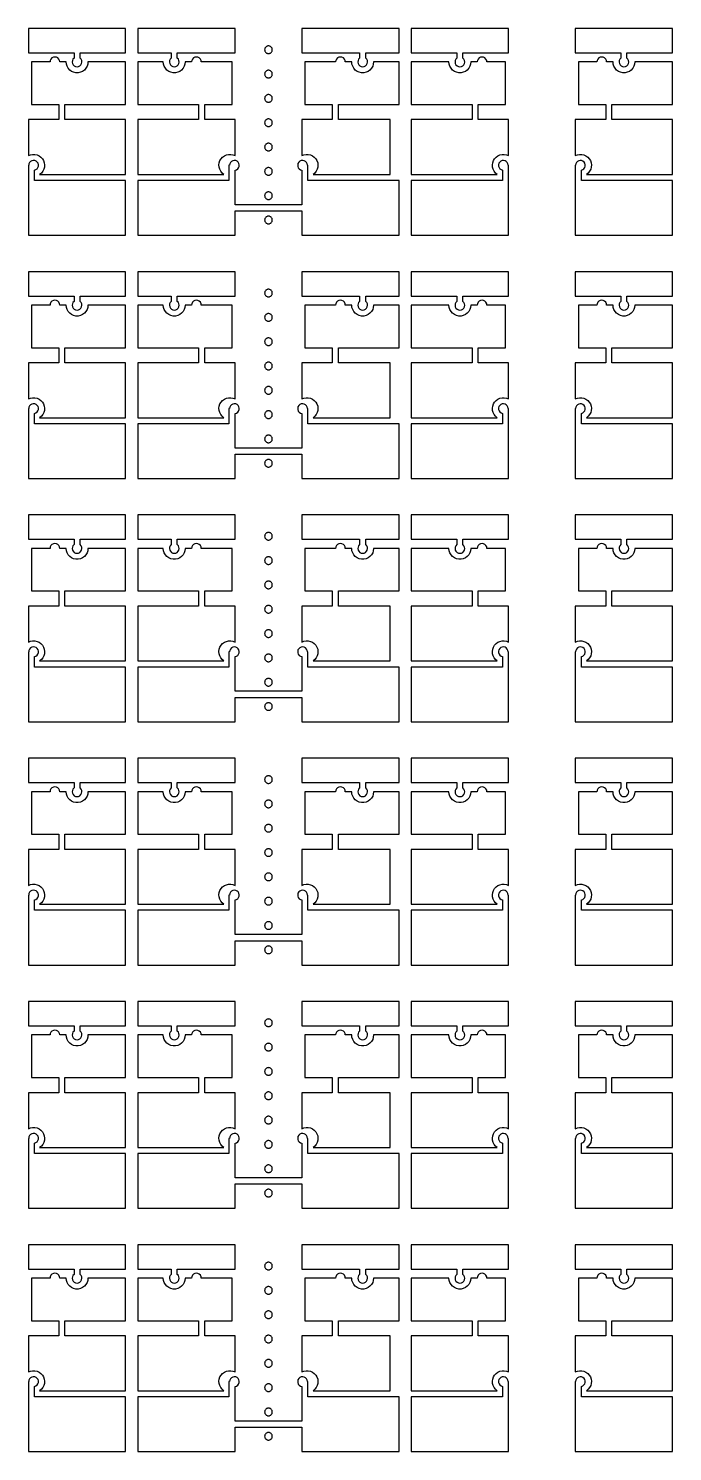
# Model space of a CAD drawing. Extents: x -100 to 100, y -100 to 100.
# Drawn here: x -20.9 to -8.2, y -28.32 to -0.3 of the extents above; entities that cross this region are included whole.
import ezdxf

# ---------------------------------------------------------------- set-up
doc = ezdxf.new("R2010")
doc.units = 0
doc.layers.add('C1', color=7, linetype='continuous')

# ---------------------------------------------------------------- blocks, each defined once
blk = doc.blocks.new('LDI_XFL94-0512-011_C1_B1')
at = {"layer": 'C1'}
for points in [[(-20, -53.578), (-20.02, -53.6), (-20.032, -53.626), (-20.036, -53.655), (-20.031, -53.684), (-20.017, -53.71), (-19.996, -53.731), (-19.969, -53.744), (-19.94, -53.749), (-19.911, -53.744), (-19.885, -53.731), (-19.864, -53.71), (-19.85, -53.684), (-19.844, -53.655), (-19.848, -53.626), (-19.86, -53.6), (-19.88, -53.578), (-19.88, -53.473), (-18.982, -53.473), (-18.982, -52.994), (-20.898, -52.994), (-20.898, -53.473), (-20, -53.473), (-20, -53.578)], [(-18.084, -53.578), (-18.104, -53.6), (-18.116, -53.626), (-18.12, -53.655), (-18.114, -53.684), (-18.1, -53.71), (-18.079, -53.731), (-18.053, -53.744), (-18.024, -53.749), (-17.995, -53.744), (-17.969, -53.731), (-17.947, -53.71), (-17.934, -53.684), (-17.928, -53.655), (-17.932, -53.626), (-17.944, -53.6), (-17.964, -53.578), (-17.964, -53.473), (-16.826, -53.473), (-16.826, -52.994), (-18.743, -52.994), (-18.743, -53.473), (-18.084, -53.473), (-18.084, -53.578)], [(-14.251, -53.473), (-13.593, -53.473), (-13.593, -52.994), (-15.509, -52.994), (-15.509, -53.473), (-14.371, -53.473), (-14.371, -53.578), (-14.391, -53.6), (-14.403, -53.626), (-14.407, -53.655), (-14.402, -53.684), (-14.388, -53.71), (-14.367, -53.731), (-14.34, -53.744), (-14.311, -53.749), (-14.282, -53.744), (-14.256, -53.731), (-14.235, -53.71), (-14.221, -53.684), (-14.216, -53.655), (-14.219, -53.626), (-14.232, -53.6), (-14.251, -53.578), (-14.251, -53.473)], [(-12.335, -53.473), (-11.437, -53.473), (-11.437, -52.994), (-13.353, -52.994), (-13.353, -53.473), (-12.455, -53.473), (-12.455, -53.578), (-12.475, -53.6), (-12.487, -53.626), (-12.491, -53.655), (-12.486, -53.684), (-12.472, -53.71), (-12.451, -53.731), (-12.424, -53.744), (-12.395, -53.749), (-12.366, -53.744), (-12.34, -53.731), (-12.319, -53.71), (-12.305, -53.684), (-12.299, -53.655), (-12.303, -53.626), (-12.315, -53.6), (-12.335, -53.578), (-12.335, -53.473)], [(-9.222, -53.578), (-9.241, -53.6), (-9.254, -53.626), (-9.257, -53.655), (-9.252, -53.684), (-9.238, -53.71), (-9.217, -53.731), (-9.191, -53.744), (-9.162, -53.749), (-9.133, -53.744), (-9.106, -53.731), (-9.085, -53.71), (-9.071, -53.684), (-9.066, -53.655), (-9.07, -53.626), (-9.082, -53.6), (-9.102, -53.578), (-9.102, -53.473), (-8.204, -53.473), (-8.204, -52.994), (-10.12, -52.994), (-10.12, -53.473), (-9.222, -53.473), (-9.222, -53.578)], [(-16.168, -53.338), (-16.177, -53.339), (-16.187, -53.341), (-16.196, -53.344), (-16.205, -53.348), (-16.213, -53.354), (-16.221, -53.36), (-16.227, -53.368), (-16.233, -53.376), (-16.237, -53.384), (-16.24, -53.394), (-16.242, -53.403), (-16.243, -53.413), (-16.242, -53.423), (-16.24, -53.433), (-16.237, -53.442), (-16.233, -53.451), (-16.227, -53.459), (-16.221, -53.466), (-16.213, -53.473), (-16.205, -53.478), (-16.196, -53.482), (-16.187, -53.486), (-16.177, -53.488), (-16.168, -53.488), (-16.158, -53.488), (-16.148, -53.486), (-16.139, -53.482), (-16.13, -53.478), (-16.122, -53.473), (-16.115, -53.466), (-16.108, -53.459), (-16.103, -53.451), (-16.098, -53.442), (-16.095, -53.433), (-16.093, -53.423), (-16.093, -53.413), (-16.093, -53.403), (-16.095, -53.394), (-16.098, -53.384), (-16.103, -53.376), (-16.108, -53.368), (-16.115, -53.36), (-16.122, -53.354), (-16.13, -53.348), (-16.139, -53.344), (-16.148, -53.341), (-16.158, -53.339), (-16.168, -53.338)], [(-20.281, -53.653), (-20.286, -53.623), (-20.3, -53.596), (-20.321, -53.575), (-20.348, -53.562), (-20.377, -53.557), (-20.407, -53.562), (-20.434, -53.575), (-20.455, -53.596), (-20.468, -53.623), (-20.473, -53.653), (-20.838, -53.653), (-20.838, -54.491), (-20.299, -54.491), (-20.299, -54.79), (-20.898, -54.79), (-20.898, -55.499), (-20.858, -55.482), (-20.815, -55.474), (-20.771, -55.475), (-20.728, -55.484), (-20.689, -55.502), (-20.653, -55.528), (-20.624, -55.56), (-20.601, -55.597), (-20.587, -55.639), (-20.581, -55.682), (-20.584, -55.726), (-20.596, -55.768), (-20.616, -55.807), (-20.643, -55.841), (-20.677, -55.868), (-18.982, -55.868), (-18.982, -54.79), (-20.18, -54.79), (-20.18, -54.491), (-18.982, -54.491), (-18.982, -53.653), (-19.725, -53.653), (-19.729, -53.698), (-19.743, -53.74), (-19.766, -53.779), (-19.796, -53.813), (-19.832, -53.839), (-19.874, -53.858), (-19.918, -53.867), (-19.963, -53.867), (-20.007, -53.858), (-20.048, -53.839), (-20.084, -53.813), (-20.115, -53.779), (-20.137, -53.74), (-20.151, -53.698), (-20.156, -53.653), (-20.281, -53.653)], [(-17.683, -53.653), (-17.808, -53.653), (-17.813, -53.698), (-17.827, -53.74), (-17.85, -53.779), (-17.88, -53.813), (-17.916, -53.839), (-17.957, -53.858), (-18.001, -53.867), (-18.046, -53.867), (-18.091, -53.858), (-18.132, -53.839), (-18.168, -53.813), (-18.198, -53.779), (-18.221, -53.74), (-18.235, -53.698), (-18.24, -53.653), (-18.743, -53.653), (-18.743, -54.491), (-17.545, -54.491), (-17.545, -54.79), (-18.743, -54.79), (-18.743, -55.868), (-17.047, -55.868), (-17.081, -55.841), (-17.109, -55.807), (-17.129, -55.768), (-17.141, -55.726), (-17.144, -55.682), (-17.138, -55.639), (-17.123, -55.597), (-17.101, -55.56), (-17.071, -55.528), (-17.036, -55.502), (-16.996, -55.484), (-16.953, -55.475), (-16.91, -55.474), (-16.867, -55.482), (-16.826, -55.499), (-16.826, -54.79), (-17.425, -54.79), (-17.425, -54.491), (-16.886, -54.491), (-16.886, -53.653), (-17.491, -53.653), (-17.496, -53.623), (-17.509, -53.596), (-17.531, -53.575), (-17.557, -53.562), (-17.587, -53.557), (-17.616, -53.562), (-17.643, -53.575), (-17.664, -53.596), (-17.678, -53.623), (-17.683, -53.653)], [(-14.844, -53.653), (-15.449, -53.653), (-15.449, -54.491), (-14.91, -54.491), (-14.91, -54.79), (-15.509, -54.79), (-15.509, -55.499), (-15.469, -55.482), (-15.426, -55.474), (-15.382, -55.475), (-15.339, -55.484), (-15.299, -55.502), (-15.264, -55.528), (-15.234, -55.56), (-15.212, -55.597), (-15.197, -55.639), (-15.192, -55.682), (-15.195, -55.726), (-15.207, -55.768), (-15.227, -55.807), (-15.254, -55.841), (-15.288, -55.868), (-13.772, -55.868), (-13.772, -54.79), (-14.79, -54.79), (-14.79, -54.491), (-13.593, -54.491), (-13.593, -53.653), (-14.096, -53.653), (-14.101, -53.698), (-14.114, -53.74), (-14.137, -53.779), (-14.167, -53.813), (-14.204, -53.839), (-14.245, -53.858), (-14.289, -53.867), (-14.334, -53.867), (-14.378, -53.858), (-14.419, -53.839), (-14.456, -53.813), (-14.486, -53.779), (-14.508, -53.74), (-14.522, -53.698), (-14.527, -53.653), (-14.653, -53.653), (-14.657, -53.623), (-14.671, -53.596), (-14.692, -53.575), (-14.719, -53.562), (-14.749, -53.557), (-14.778, -53.562), (-14.805, -53.575), (-14.826, -53.596), (-14.84, -53.623), (-14.844, -53.653)], [(-12.18, -53.653), (-12.184, -53.698), (-12.198, -53.74), (-12.221, -53.779), (-12.251, -53.813), (-12.287, -53.839), (-12.329, -53.858), (-12.373, -53.867), (-12.418, -53.867), (-12.462, -53.858), (-12.503, -53.839), (-12.539, -53.813), (-12.57, -53.779), (-12.592, -53.74), (-12.606, -53.698), (-12.611, -53.653), (-13.353, -53.653), (-13.353, -54.491), (-12.156, -54.491), (-12.156, -54.79), (-13.353, -54.79), (-13.353, -55.868), (-11.658, -55.868), (-11.692, -55.841), (-11.719, -55.807), (-11.739, -55.768), (-11.751, -55.726), (-11.754, -55.682), (-11.749, -55.639), (-11.734, -55.597), (-11.712, -55.56), (-11.682, -55.528), (-11.647, -55.502), (-11.607, -55.484), (-11.564, -55.475), (-11.521, -55.474), (-11.478, -55.482), (-11.437, -55.499), (-11.437, -54.79), (-12.036, -54.79), (-12.036, -54.491), (-11.497, -54.491), (-11.497, -53.653), (-11.862, -53.653), (-11.867, -53.623), (-11.881, -53.596), (-11.902, -53.575), (-11.928, -53.562), (-11.958, -53.557), (-11.988, -53.562), (-12.014, -53.575), (-12.036, -53.596), (-12.049, -53.623), (-12.054, -53.653), (-12.18, -53.653)], [(-9.503, -53.653), (-9.508, -53.623), (-9.521, -53.596), (-9.542, -53.575), (-9.569, -53.562), (-9.599, -53.557), (-9.628, -53.562), (-9.655, -53.575), (-9.676, -53.596), (-9.69, -53.623), (-9.695, -53.653), (-10.06, -53.653), (-10.06, -54.491), (-9.521, -54.491), (-9.521, -54.79), (-10.12, -54.79), (-10.12, -55.499), (-10.079, -55.482), (-10.036, -55.474), (-9.993, -55.475), (-9.95, -55.484), (-9.91, -55.502), (-9.875, -55.528), (-9.845, -55.56), (-9.823, -55.597), (-9.808, -55.639), (-9.802, -55.682), (-9.806, -55.726), (-9.817, -55.768), (-9.838, -55.807), (-9.865, -55.841), (-9.899, -55.868), (-8.204, -55.868), (-8.204, -54.79), (-9.401, -54.79), (-9.401, -54.491), (-8.204, -54.491), (-8.204, -53.653), (-8.946, -53.653), (-8.951, -53.698), (-8.965, -53.74), (-8.987, -53.779), (-9.017, -53.813), (-9.054, -53.839), (-9.095, -53.858), (-9.139, -53.867), (-9.184, -53.867), (-9.228, -53.858), (-9.269, -53.839), (-9.306, -53.813), (-9.336, -53.779), (-9.359, -53.74), (-9.373, -53.698), (-9.377, -53.653), (-9.503, -53.653)], [(-16.168, -53.817), (-16.177, -53.818), (-16.187, -53.82), (-16.196, -53.823), (-16.205, -53.827), (-16.213, -53.833), (-16.221, -53.839), (-16.227, -53.847), (-16.233, -53.855), (-16.237, -53.864), (-16.24, -53.873), (-16.242, -53.882), (-16.243, -53.892), (-16.242, -53.902), (-16.24, -53.912), (-16.237, -53.921), (-16.233, -53.93), (-16.227, -53.938), (-16.221, -53.945), (-16.213, -53.952), (-16.205, -53.957), (-16.196, -53.962), (-16.187, -53.965), (-16.177, -53.967), (-16.168, -53.967), (-16.158, -53.967), (-16.148, -53.965), (-16.139, -53.962), (-16.13, -53.957), (-16.122, -53.952), (-16.115, -53.945), (-16.108, -53.938), (-16.103, -53.93), (-16.098, -53.921), (-16.095, -53.912), (-16.093, -53.902), (-16.093, -53.892), (-16.093, -53.882), (-16.095, -53.873), (-16.098, -53.864), (-16.103, -53.855), (-16.108, -53.847), (-16.115, -53.839), (-16.122, -53.833), (-16.13, -53.827), (-16.139, -53.823), (-16.148, -53.82), (-16.158, -53.818), (-16.168, -53.817)], [(-16.168, -54.296), (-16.177, -54.297), (-16.187, -54.299), (-16.196, -54.302), (-16.205, -54.306), (-16.213, -54.312), (-16.221, -54.318), (-16.227, -54.326), (-16.233, -54.334), (-16.237, -54.343), (-16.24, -54.352), (-16.242, -54.361), (-16.243, -54.371), (-16.242, -54.381), (-16.24, -54.391), (-16.237, -54.4), (-16.233, -54.409), (-16.227, -54.417), (-16.221, -54.424), (-16.213, -54.431), (-16.205, -54.436), (-16.196, -54.441), (-16.187, -54.444), (-16.177, -54.446), (-16.168, -54.446), (-16.158, -54.446), (-16.148, -54.444), (-16.139, -54.441), (-16.13, -54.436), (-16.122, -54.431), (-16.115, -54.424), (-16.108, -54.417), (-16.103, -54.409), (-16.098, -54.4), (-16.095, -54.391), (-16.093, -54.381), (-16.093, -54.371), (-16.093, -54.361), (-16.095, -54.352), (-16.098, -54.343), (-16.103, -54.334), (-16.108, -54.326), (-16.115, -54.318), (-16.122, -54.312), (-16.13, -54.306), (-16.139, -54.302), (-16.148, -54.299), (-16.158, -54.297), (-16.168, -54.296)], [(-16.168, -54.775), (-16.177, -54.776), (-16.187, -54.778), (-16.196, -54.781), (-16.205, -54.785), (-16.213, -54.791), (-16.221, -54.797), (-16.227, -54.805), (-16.233, -54.813), (-16.237, -54.822), (-16.24, -54.831), (-16.242, -54.841), (-16.243, -54.85), (-16.242, -54.86), (-16.24, -54.87), (-16.237, -54.879), (-16.233, -54.888), (-16.227, -54.896), (-16.221, -54.903), (-16.213, -54.91), (-16.205, -54.915), (-16.196, -54.92), (-16.187, -54.923), (-16.177, -54.925), (-16.168, -54.925), (-16.158, -54.925), (-16.148, -54.923), (-16.139, -54.92), (-16.13, -54.915), (-16.122, -54.91), (-16.115, -54.903), (-16.108, -54.896), (-16.103, -54.888), (-16.098, -54.879), (-16.095, -54.87), (-16.093, -54.86), (-16.093, -54.85), (-16.093, -54.841), (-16.095, -54.831), (-16.098, -54.822), (-16.103, -54.813), (-16.108, -54.805), (-16.115, -54.797), (-16.122, -54.791), (-16.13, -54.785), (-16.139, -54.781), (-16.148, -54.778), (-16.158, -54.776), (-16.168, -54.775)], [(-16.168, -55.254), (-16.177, -55.255), (-16.187, -55.257), (-16.196, -55.26), (-16.205, -55.264), (-16.213, -55.27), (-16.221, -55.276), (-16.227, -55.284), (-16.233, -55.292), (-16.237, -55.301), (-16.24, -55.31), (-16.242, -55.32), (-16.243, -55.329), (-16.242, -55.339), (-16.24, -55.349), (-16.237, -55.358), (-16.233, -55.367), (-16.227, -55.375), (-16.221, -55.382), (-16.213, -55.389), (-16.205, -55.394), (-16.196, -55.399), (-16.187, -55.402), (-16.177, -55.404), (-16.168, -55.404), (-16.158, -55.404), (-16.148, -55.402), (-16.139, -55.399), (-16.13, -55.394), (-16.122, -55.389), (-16.115, -55.382), (-16.108, -55.375), (-16.103, -55.367), (-16.098, -55.358), (-16.095, -55.349), (-16.093, -55.339), (-16.093, -55.329), (-16.093, -55.32), (-16.095, -55.31), (-16.098, -55.301), (-16.103, -55.292), (-16.108, -55.284), (-16.115, -55.276), (-16.122, -55.27), (-16.13, -55.264), (-16.139, -55.26), (-16.148, -55.257), (-16.158, -55.255), (-16.168, -55.254)], [(-20.778, -55.783), (-20.751, -55.773), (-20.728, -55.756), (-20.711, -55.733), (-20.702, -55.705), (-20.701, -55.677), (-20.709, -55.649), (-20.725, -55.625), (-20.747, -55.606), (-20.774, -55.596), (-20.802, -55.593), (-20.831, -55.599), (-20.856, -55.613), (-20.875, -55.634), (-20.888, -55.66), (-20.892, -55.689), (-20.898, -55.689), (-20.898, -57.066), (-18.982, -57.066), (-18.982, -55.988), (-20.778, -55.988), (-20.778, -55.783)], [(-15.401, -55.689), (-15.406, -55.66), (-15.419, -55.634), (-15.439, -55.613), (-15.464, -55.599), (-15.493, -55.593), (-15.522, -55.596), (-15.549, -55.608), (-15.571, -55.627), (-15.586, -55.652), (-15.592, -55.681), (-15.59, -55.71), (-15.58, -55.737), (-15.561, -55.76), (-15.537, -55.776), (-15.509, -55.784), (-15.509, -56.467), (-16.826, -56.467), (-16.826, -55.784), (-16.798, -55.776), (-16.774, -55.76), (-16.756, -55.737), (-16.745, -55.71), (-16.743, -55.681), (-16.75, -55.652), (-16.765, -55.627), (-16.787, -55.608), (-16.813, -55.596), (-16.842, -55.593), (-16.871, -55.599), (-16.897, -55.613), (-16.917, -55.634), (-16.93, -55.66), (-16.934, -55.689), (-16.946, -55.689), (-16.946, -55.988), (-18.743, -55.988), (-18.743, -57.066), (-16.826, -57.066), (-16.826, -56.587), (-15.509, -56.587), (-15.509, -57.066), (-13.593, -57.066), (-13.593, -55.988), (-15.389, -55.988), (-15.389, -55.689), (-15.401, -55.689)], [(-16.168, -55.733), (-16.177, -55.734), (-16.187, -55.736), (-16.196, -55.739), (-16.205, -55.743), (-16.213, -55.749), (-16.221, -55.755), (-16.227, -55.763), (-16.233, -55.771), (-16.237, -55.78), (-16.24, -55.789), (-16.242, -55.799), (-16.243, -55.808), (-16.242, -55.818), (-16.24, -55.828), (-16.237, -55.837), (-16.233, -55.846), (-16.227, -55.854), (-16.221, -55.861), (-16.213, -55.868), (-16.205, -55.873), (-16.196, -55.878), (-16.187, -55.881), (-16.177, -55.883), (-16.168, -55.883), (-16.158, -55.883), (-16.148, -55.881), (-16.139, -55.878), (-16.13, -55.873), (-16.122, -55.868), (-16.115, -55.861), (-16.108, -55.854), (-16.103, -55.846), (-16.098, -55.837), (-16.095, -55.828), (-16.093, -55.818), (-16.093, -55.808), (-16.093, -55.799), (-16.095, -55.789), (-16.098, -55.78), (-16.103, -55.771), (-16.108, -55.763), (-16.115, -55.755), (-16.122, -55.749), (-16.13, -55.743), (-16.139, -55.739), (-16.148, -55.736), (-16.158, -55.734), (-16.168, -55.733)], [(-11.557, -55.988), (-13.353, -55.988), (-13.353, -57.066), (-11.437, -57.066), (-11.437, -55.689), (-11.443, -55.689), (-11.447, -55.66), (-11.46, -55.634), (-11.48, -55.613), (-11.505, -55.599), (-11.533, -55.593), (-11.562, -55.596), (-11.588, -55.606), (-11.61, -55.625), (-11.626, -55.649), (-11.634, -55.677), (-11.633, -55.705), (-11.624, -55.733), (-11.607, -55.756), (-11.584, -55.773), (-11.557, -55.783), (-11.557, -55.988)], [(-10, -55.783), (-9.973, -55.773), (-9.95, -55.756), (-9.933, -55.733), (-9.924, -55.705), (-9.923, -55.677), (-9.931, -55.649), (-9.947, -55.625), (-9.969, -55.606), (-9.995, -55.596), (-10.024, -55.593), (-10.052, -55.599), (-10.077, -55.613), (-10.097, -55.634), (-10.109, -55.66), (-10.114, -55.689), (-10.12, -55.689), (-10.12, -57.066), (-8.204, -57.066), (-8.204, -55.988), (-10, -55.988), (-10, -55.783)], [(-16.168, -56.212), (-16.177, -56.213), (-16.187, -56.215), (-16.196, -56.218), (-16.205, -56.222), (-16.213, -56.228), (-16.221, -56.234), (-16.227, -56.242), (-16.233, -56.25), (-16.237, -56.259), (-16.24, -56.268), (-16.242, -56.278), (-16.243, -56.287), (-16.242, -56.297), (-16.24, -56.307), (-16.237, -56.316), (-16.233, -56.325), (-16.227, -56.333), (-16.221, -56.34), (-16.213, -56.347), (-16.205, -56.352), (-16.196, -56.357), (-16.187, -56.36), (-16.177, -56.362), (-16.168, -56.362), (-16.158, -56.362), (-16.148, -56.36), (-16.139, -56.357), (-16.13, -56.352), (-16.122, -56.347), (-16.115, -56.34), (-16.108, -56.333), (-16.103, -56.325), (-16.098, -56.316), (-16.095, -56.307), (-16.093, -56.297), (-16.093, -56.287), (-16.093, -56.278), (-16.095, -56.268), (-16.098, -56.259), (-16.103, -56.25), (-16.108, -56.242), (-16.115, -56.234), (-16.122, -56.228), (-16.13, -56.222), (-16.139, -56.218), (-16.148, -56.215), (-16.158, -56.213), (-16.168, -56.212)], [(-16.168, -56.691), (-16.177, -56.692), (-16.187, -56.694), (-16.196, -56.697), (-16.205, -56.702), (-16.213, -56.707), (-16.221, -56.713), (-16.227, -56.721), (-16.233, -56.729), (-16.237, -56.738), (-16.24, -56.747), (-16.242, -56.757), (-16.243, -56.766), (-16.242, -56.776), (-16.24, -56.786), (-16.237, -56.795), (-16.233, -56.804), (-16.227, -56.812), (-16.221, -56.82), (-16.213, -56.826), (-16.205, -56.831), (-16.196, -56.836), (-16.187, -56.839), (-16.177, -56.841), (-16.168, -56.841), (-16.158, -56.841), (-16.148, -56.839), (-16.139, -56.836), (-16.13, -56.831), (-16.122, -56.826), (-16.115, -56.82), (-16.108, -56.812), (-16.103, -56.804), (-16.098, -56.795), (-16.095, -56.786), (-16.093, -56.776), (-16.093, -56.766), (-16.093, -56.757), (-16.095, -56.747), (-16.098, -56.738), (-16.103, -56.729), (-16.108, -56.721), (-16.115, -56.713), (-16.122, -56.707), (-16.13, -56.702), (-16.139, -56.697), (-16.148, -56.694), (-16.158, -56.692), (-16.168, -56.691)]]:
    blk.add_lwpolyline(points, close=True, dxfattribs=at)

msp = doc.modelspace()

# ---------------------------------------------------------------- block references
at = {"layer": 'C1'}
for p in [(0, 52.695), (0, 47.904), (0, 43.114), (0, 38.323), (0, 33.533), (0, 28.743)]:
    msp.add_blockref('LDI_XFL94-0512-011_C1_B1', p, dxfattribs=at)

doc.saveas('drawing.dxf')
